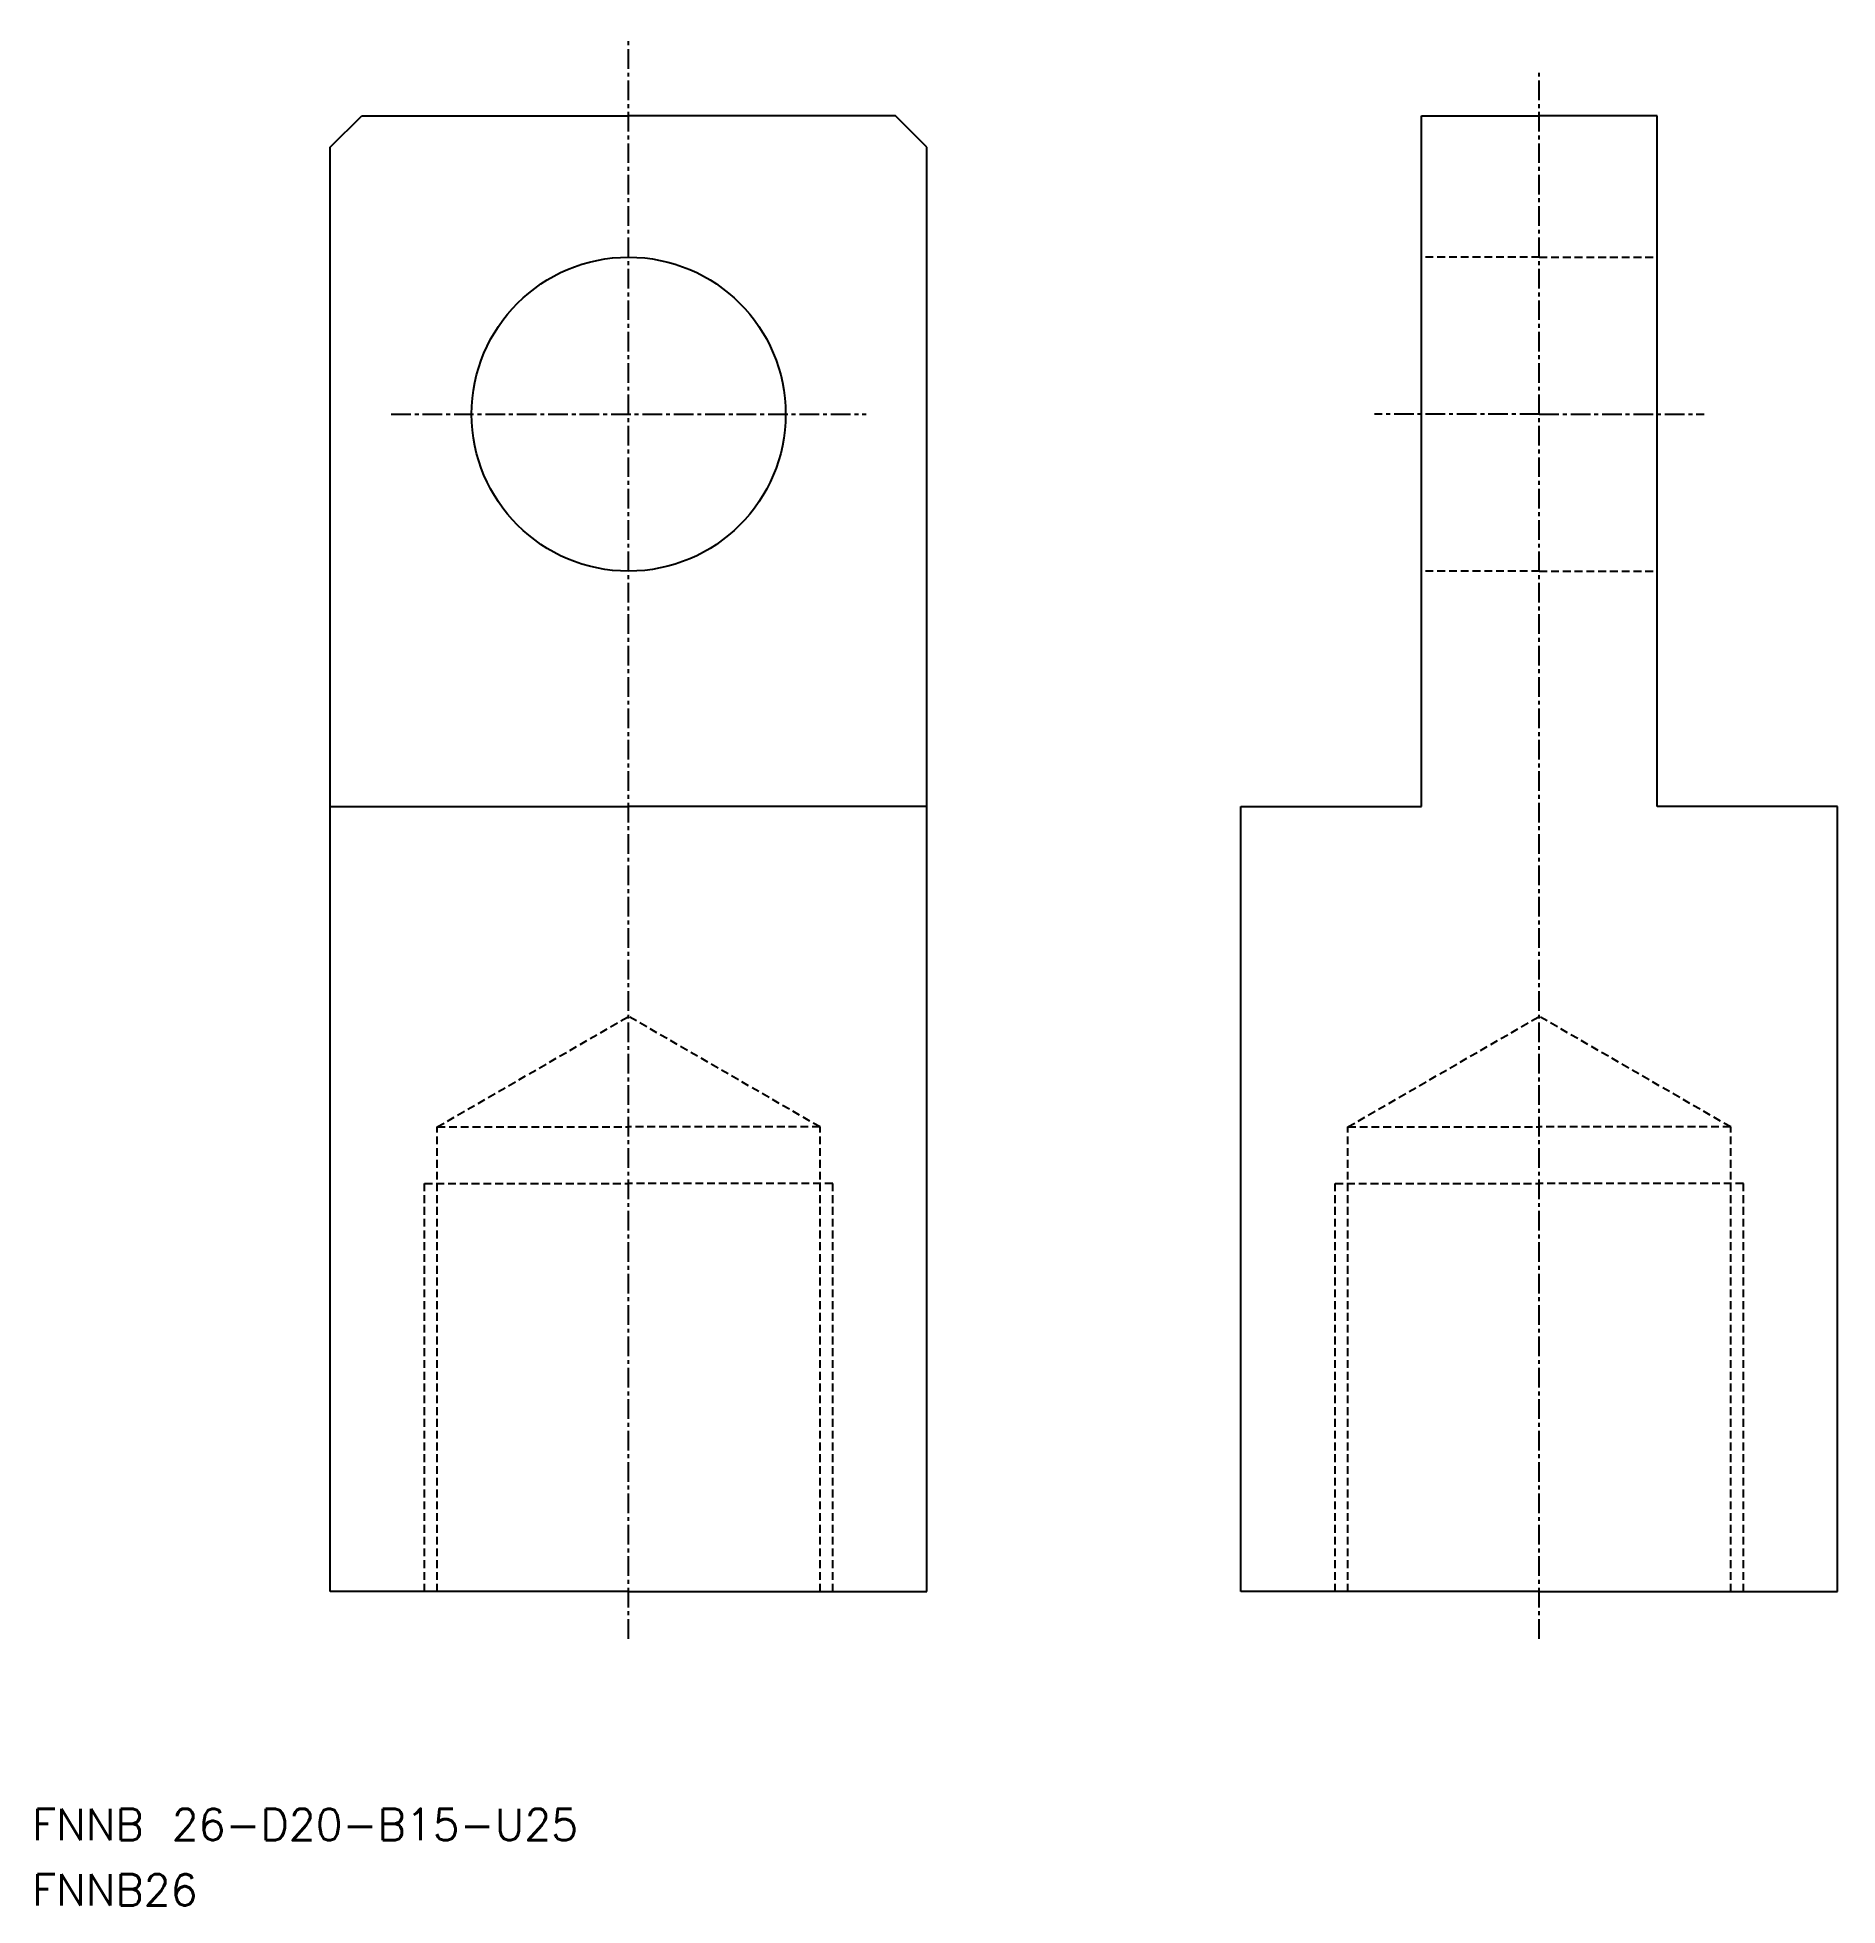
# Model space of a CAD drawing. Extents: x 10 to 125, y 10 to 129.
import ezdxf

# ---------------------------------------------------------------- set-up
doc = ezdxf.new("R2010")
doc.units = 0
doc.linetypes.add('CENTER', pattern=[2, 1.25, -0.25, 0.25, -0.25])
doc.linetypes.add('DASHED', pattern=[0.75, 0.5, -0.25])
doc.layers.get('0').update_dxf_attribs({"linetype": 'CONTINUOUS'})
doc.layers.add('CENTER', color=1, linetype='CENTER')
doc.styles.get("Standard").update_dxf_attribs({"font": 'txt.shx', "bigfont": 'extfont.shx'})

msp = doc.modelspace()

# ---------------------------------------------------------------- linework, layer by layer
at = {"color": 7, "linetype": 'CONTINUOUS'}
for p, q in [((29, 122), (31, 124)), ((31, 124), (48, 124)), ((65, 124), (48, 124)), ((67, 122), (65, 124)), ((98.5, 80), (98.5, 124)), ((98.5, 124), (106, 124)), ((113.5, 124), (106, 124)), ((113.5, 80), (113.5, 124)), ((29, 30), (29, 122)), ((67, 30), (67, 122)), ((29, 80), (48, 80)), ((67, 80), (48, 80)), ((87, 30), (87, 80)), ((87, 80), (98.5, 80)), ((125, 80), (113.5, 80)), ((125, 30), (125, 80)), ((48, 30), (29, 30)), ((48, 30), (67, 30)), ((106, 30), (87, 30)), ((106, 30), (125, 30))]:
    msp.add_line(p, q, dxfattribs=at)
at = {"color": 3, "linetype": 'DASHED'}
for p, q in [((106, 115), (98.5, 115)), ((106, 115), (113.5, 115)), ((106, 95), (98.5, 95)), ((106, 95), (113.5, 95)), ((35.81, 59.6), (48, 66.64)), ((60.19, 59.6), (48, 66.64)), ((93.81, 59.6), (106, 66.64)), ((118.19, 59.6), (106, 66.64)), ((35.81, 30), (35.81, 59.6)), ((35.81, 59.6), (48, 59.6)), ((60.19, 59.6), (48, 59.6)), ((60.19, 30), (60.19, 59.6)), ((93.81, 30), (93.81, 59.6)), ((93.81, 59.6), (106, 59.6)), ((118.19, 59.6), (106, 59.6)), ((118.19, 30), (118.19, 59.6)), ((35, 30), (35, 56)), ((35, 56), (48, 56)), ((61, 56), (48, 56)), ((61, 30), (61, 56)), ((93, 30), (93, 56)), ((93, 56), (106, 56)), ((119, 56), (106, 56)), ((119, 30), (119, 56))]:
    msp.add_line(p, q, dxfattribs=at)
at = {"color": 7, "linetype": 'CONTINUOUS'}
msp.add_circle((48, 105), 10, dxfattribs=at)
at = {"layer": 'CENTER', "color": 1, "linetype": 'CENTER'}
for p, q in [((48, 27), (48, 129)), ((106, 27), (106, 127)), ((32.88, 105), (63.12, 105)), ((106, 105), (95.5, 105)), ((106, 105), (116.5, 105))]:
    msp.add_line(p, q, dxfattribs=at)

# ---------------------------------------------------------------- texts
for s, p in [('FNNB 26-D20-B15-U25', (10, 14.17)), ('FNNB26', (10, 10))]:
    msp.add_text(s, height=2).set_placement(p)

doc.saveas('drawing.dxf')
